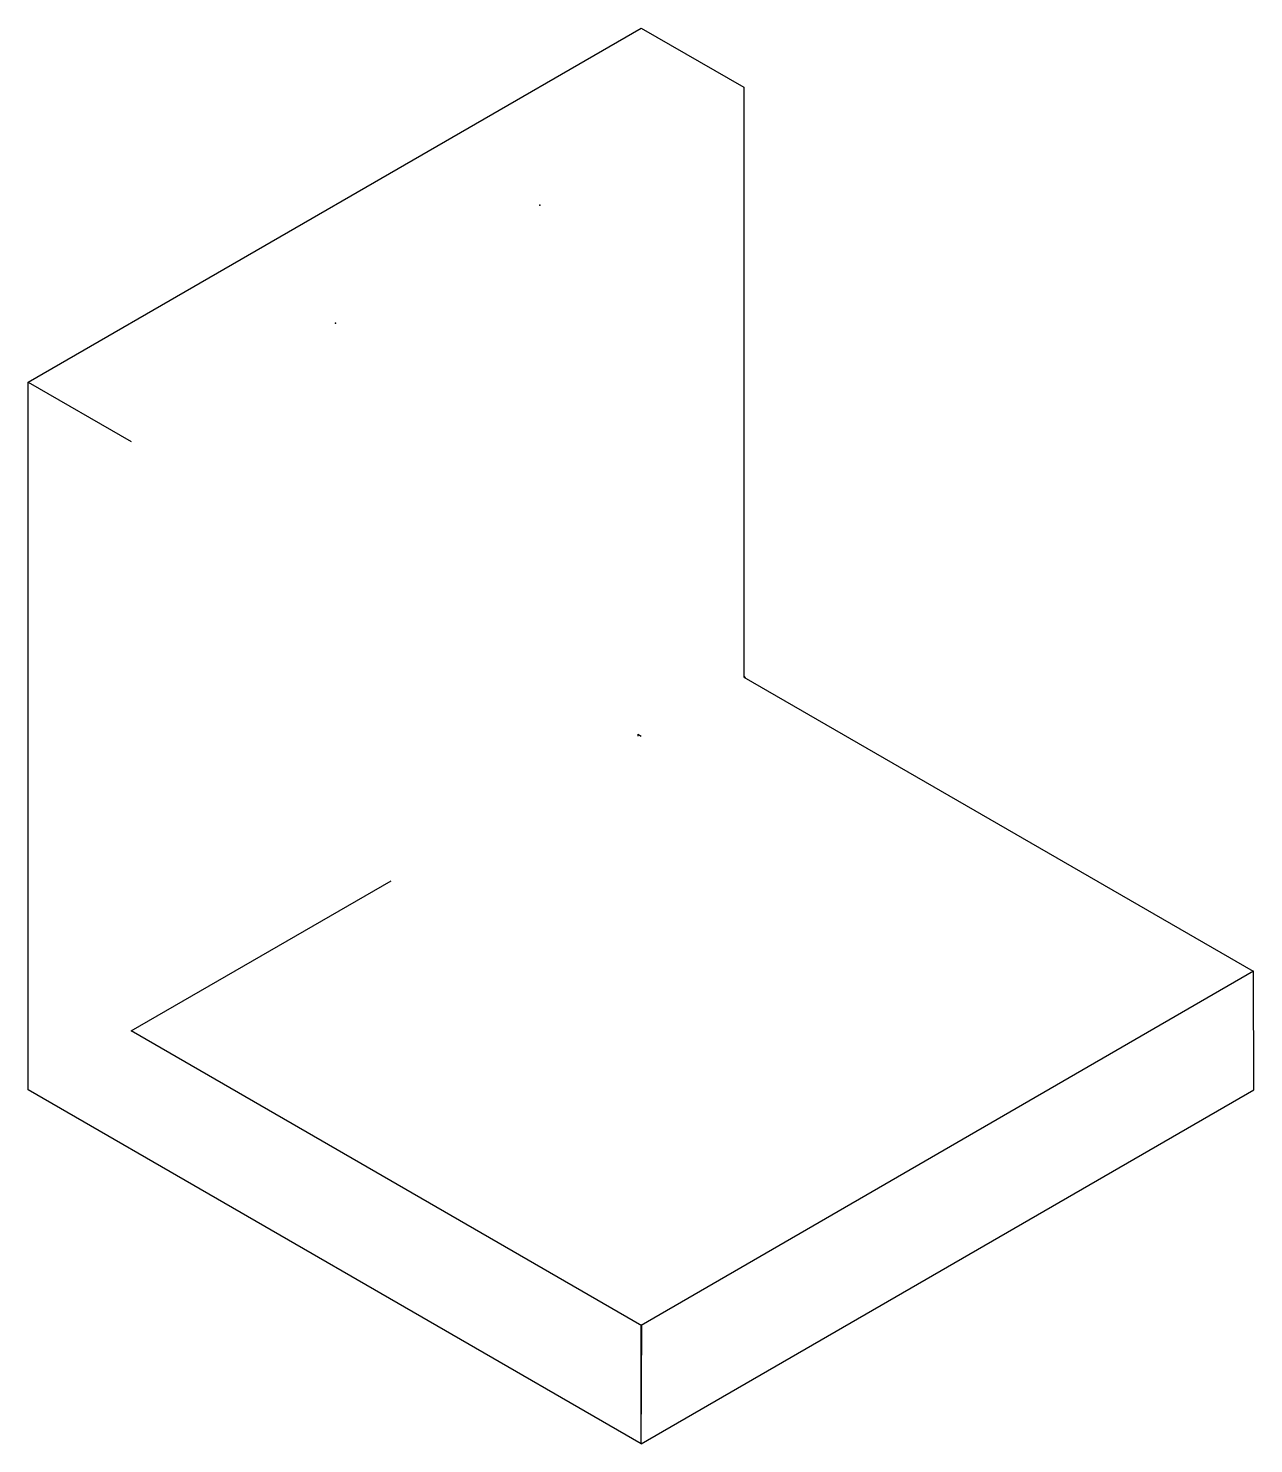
# Model space of a CAD drawing. Header units: millimetres. Extents: x 120 to 224, y 99 to 219.
import ezdxf

# ---------------------------------------------------------------- set-up
doc = ezdxf.new("R2010")
doc.units = ezdxf.units.MM

msp = doc.modelspace()

# ---------------------------------------------------------------- linework, layer by layer
at = {"color": 2}
for p, q in [((119.87, 189.25), (171.84, 219.25)), ((171.84, 219.25), (180.57, 214.25)), ((180.57, 214.25), (180.57, 164.25)), ((119.87, 129.25), (119.87, 189.25)), ((119.87, 189.25), (128.61, 184.21)), ((180.57, 164.33), (180.68, 164.19)), ((180.57, 164.25), (223.76, 139.32)), ((171.57, 159.4), (171.84, 159.25)), ((128.61, 134.25), (150.66, 146.98)), ((171.84, 109.29), (223.78, 139.33)), ((223.8, 129.25), (223.78, 139.33)), ((171.91, 109.25), (128.61, 134.25)), ((171.84, 99.25), (119.87, 129.25)), ((171.84, 99.25), (223.8, 129.25)), ((171.84, 99.25), (171.91, 109.25))]:
    msp.add_line(p, q, dxfattribs=at)
at = {"color": 7, "true_color": 0xffffff}
msp.add_line((171.57, 159.4), (171.57, 159.25), dxfattribs=at)
msp.add_line((171.84, 99.25), (171.84, 109.29))
at = {"color": 2}
for p in [(163.25, 204.25), (145.93, 194.25)]:
    msp.add_point(p, dxfattribs=at)

doc.saveas('drawing.dxf')
